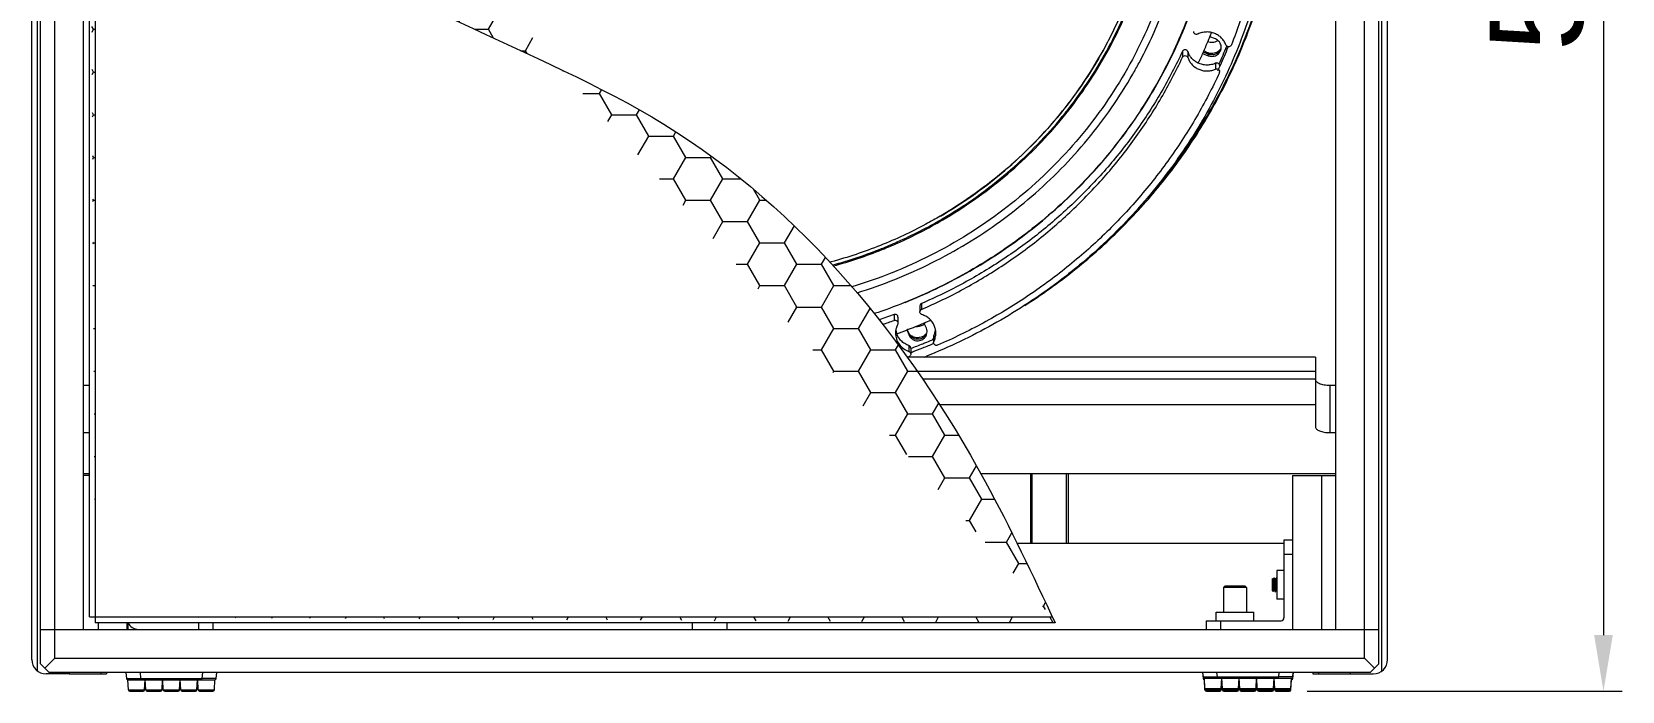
# Model space of a CAD drawing. Header units: millimetres. Extents: x 0 to 9253, y 0 to 2730.
# Drawn here: x 814 to 1366, y 1056 to 1285 of the extents above; entities that cross this region are included whole.
import ezdxf

# ---------------------------------------------------------------- set-up
doc = ezdxf.new("R2010")
doc.units = ezdxf.units.MM
doc.layers.get('0').update_dxf_attribs({"lineweight": 13})
doc.layers.add('标注', color=251, linetype='Continuous', lineweight=9)
doc.styles.get("Standard").update_dxf_attribs({"font": 'arial.ttf'})
doc.dimstyles.new('STANDARD 13', dxfattribs={"dimscale": 13, "dimtxt": 2.5, "dimasz": 1.5, "dimexe": 0.5, "dimexo": 0.5, "dimgap": 0.5, "dimtad": 1, "dimtoh": 1, "dimdec": 1, "dimzin": 9, "dimdsep": 46, "dimtxsty": 'Standard', "dimcen": 0, "dimclrd": 256, "dimclre": 256, "dimclrt": 256, "dimadec": 0, "dimazin": 0, "dimtp": 0.01, "dimtm": 0.01, "dimtfac": 1, "dimtdec": 1, "dimtofl": 0, "dimtmove": 0, "dimatfit": 3, "dimfxl": 1, "dimtolj": 1, "dimtzin": 4, "dimlwd": -1, "dimlwe": -1, "dimarcsym": 0})

# ---------------------------------------------------------------- blocks, each defined once
blk = doc.blocks.new('*D5')
at = {"layer": 'Defpoints', "color": 0, "transparency": 16777216}
for p in [(1278.6, 1576.39), (1250.18, 1055.88), (1359.61, 1055.88)]:
    blk.add_point(p, dxfattribs=at)
at = {"layer": '标注', "transparency": 16777216}
for p, q in [((1285.1, 1576.39), (1366.11, 1576.39)), ((1359.61, 1556.89), (1359.61, 1075.38)), ((1256.68, 1055.88), (1366.11, 1055.88))]:
    blk.add_line(p, q, dxfattribs=at)
for points in [[(1356.36, 1556.89), (1362.86, 1556.89), (1359.61, 1576.39)], [(1356.36, 1075.38), (1362.86, 1075.38), (1359.61, 1055.88)]]:
    blk.add_solid(points, dxfattribs=at)
at = {"layer": '标注', "transparency": 16777216, "insert": (1336.52, 1316.13), "char_height": 32.5, "attachment_point": 5, "rotation": 90}
blk.add_mtext('\\A1;521', dxfattribs=at)

msp = doc.modelspace()

# ---------------------------------------------------------------- hatches: boundary and pattern name
at = {"layer": '标注'}
h = msp.add_hatch(dxfattribs=at)
h.set_pattern_fill('HONEY', color=256, scale=2.7)
h.set_pattern_definition([(0, (1593.72, -815.098), (12.85875, 7.424003), [8.5725, -17.145]), (120, (1593.72, -815.098), (-12.85875, 7.424003), [8.5725, -17.145]), (60, (1593.72, -815.098), (3e-08, 14.848006), [-17.145, 8.5725])])
edge = h.paths.add_edge_path()
edge.add_line((835.6, 1452.72), (835.6, 1079.68))
edge.add_spline(control_points=[(833.6, 1458.93), (849.49, 1409.53), (882.14, 1307.98), (1047.83, 1265.01), (1130.02, 1162.94), (1161.34, 1096.16), (1169.07, 1079.68)], knot_values=[0, 0, 0, 0, 146.044734, 300.177984, 467.172164, 521.856925, 521.856925, 521.856925, 521.856925], degree=3, periodic=0)
edge.add_line((833.6, 1081.68), (1168.13, 1081.68))

# ---------------------------------------------------------------- linework, layer by layer
for p, q in [((815.6, 1062.88), (815.6, 1575.88)), ((1282.6, 1062.88), (1282.6, 1575.88)), ((813.6, 1066.88), (813.6, 1571.88)), ((1284.6, 1066.88), (1284.6, 1571.88)), ((816.6, 1065.38), (816.6, 1561.38)), ((821.6, 1067.38), (821.6, 1561.38)), ((831.6, 1077.38), (831.6, 1561.39)), ((1266.6, 1077.38), (1266.6, 1561.39)), ((1276.6, 1067.38), (1276.6, 1561.38)), ((1281.6, 1065.38), (1281.6, 1561.38)), ((1224.81, 1282.55), (1222.8, 1283.35)), ((1197.65, 1278.69), (1197.65, 1278.69)), ((1213.35, 1278.23), (1213.35, 1276.19)), ((1215.21, 1278.14), (1215.21, 1276.1)), ((1220.32, 1277.54), (1222.33, 1276.74)), ((1220.52, 1278.02), (1220.49, 1277.94)), ((1222.33, 1277.25), (1220.51, 1277.98)), ((1220.61, 1277.98), (1220.57, 1277.91)), ((1222.33, 1276.74), (1222.33, 1277.25)), ((1224.85, 1274.12), (1224.85, 1272.08)), ((1226.34, 1273.21), (1226.47, 1273.49)), ((1226.42, 1273.18), (1226.54, 1273.46)), ((1129.27, 1221.01), (1129.21, 1220.97)), ((1129.27, 1221.01), (1129.21, 1220.97)), ((1129.81, 1220.01), (1129.87, 1220.05)), ((1129.83, 1219.98), (1129.89, 1220.01)), ((1130.02, 1219.68), (1130.07, 1219.72)), ((1130.04, 1219.65), (1130.09, 1219.68)), ((1108.8, 1209.72), (1108.89, 1209.75)), ((1108.81, 1209.72), (1108.89, 1209.75)), ((1112.45, 1201.3), (1112.38, 1201.27)), ((1112.45, 1201.3), (1112.38, 1201.27)), ((1116.95, 1191), (1116.8, 1190.94)), ((1116.95, 1191), (1116.8, 1190.94)), ((1122.14, 1189.72), (1122.14, 1187.68)), ((1122.73, 1190.6), (1122.73, 1188.57)), ((1113.17, 1186.77), (1113.17, 1184.74)), ((1114.52, 1185.87), (1114.52, 1183.83)), ((1124.37, 1182.01), (1123.55, 1183.91)), ((1117.55, 1181.5), (1118.36, 1179.6)), ((1117.82, 1181.6), (1117.74, 1181.57)), ((1118.36, 1180.11), (1117.74, 1181.57)), ((1117.85, 1181.53), (1117.77, 1181.5)), ((1118.36, 1179.6), (1118.36, 1180.11)), ((1126.89, 1178.29), (1126.43, 1178.09)), ((1126.93, 1178.21), (1126.46, 1178.01)), ((1126.89, 1179.06), (1126.89, 1177.03)), ((1126.99, 1179.47), (1126.99, 1177.44)), ((1259.6, 1172.01), (1117.73, 1172.01)), ((1118.3, 1175.99), (1118.3, 1173.96)), ((1118.96, 1175.08), (1118.96, 1173.05)), ((1118.96, 1173.67), (1119.41, 1173.84)), ((1118.99, 1173.59), (1119.45, 1173.76)), ((1259.6, 1172.01), (1259.6, 1147.72)), ((1259.6, 1167.01), (1121.27, 1167.01)), ((833.6, 1162.09), (831.6, 1162.09)), ((833.6, 1145.73), (833.6, 1162.09)), ((1123.07, 1164.38), (1259.6, 1164.38)), ((1266.6, 1162.09), (1264.6, 1162.09)), ((1264.6, 1162.09), (1264.6, 1145.73)), ((1128.98, 1155.47), (1259.6, 1155.47)), ((831.6, 1145.73), (833.6, 1145.73)), ((1264.6, 1145.73), (1266.6, 1145.73)), ((833.6, 1131.38), (831.6, 1131.38)), ((833.6, 1130.88), (831.6, 1130.88)), ((1266.6, 1131.38), (1143.37, 1131.38)), ((1160.6, 1131.38), (1160.6, 1107.38)), ((1161.1, 1107.38), (1161.1, 1131.38)), ((1173.1, 1107.38), (1173.1, 1131.38)), ((1173.6, 1131.38), (1173.6, 1107.38)), ((1251.6, 1130.88), (1266.6, 1130.88)), ((1251.6, 1130.88), (1251.6, 1077.38)), ((1261.6, 1130.88), (1261.6, 1077.38)), ((1155.86, 1107.38), (1248.6, 1107.38)), ((1251.6, 1108.38), (1248.6, 1108.38)), ((1248.6, 1108.38), (1248.6, 1081.38)), ((1251.6, 1103.38), (1248.6, 1103.38)), ((1244.6, 1095.01), (1244.6, 1095)), ((1244.6, 1090.76), (1244.6, 1095.01)), ((1244.71, 1094.82), (1244.6, 1095)), ((1244.6, 1095), (1244.61, 1094.98)), ((1244.9, 1094.83), (1244.7, 1094.83)), ((1245.06, 1095.13), (1244.89, 1094.83)), ((1245.16, 1095.3), (1245.06, 1095.13)), ((1245.17, 1095.31), (1245.16, 1095.3)), ((1245.22, 1095.31), (1245.17, 1095.31)), ((1245.22, 1095.31), (1245.23, 1095.3)), ((1245.51, 1094.82), (1245.23, 1095.3)), ((1245.7, 1094.83), (1245.5, 1094.83)), ((1245.51, 1094.82), (1245.51, 1094.81)), ((1245.86, 1095.13), (1245.69, 1094.83)), ((1245.96, 1095.3), (1245.86, 1095.13)), ((1245.96, 1095.3), (1245.97, 1095.31)), ((1246.02, 1095.31), (1245.97, 1095.31)), ((1246.02, 1095.31), (1246.03, 1095.3)), ((1246.1, 1095.19), (1246.03, 1095.3)), ((1248.6, 1097.88), (1246.1, 1097.88)), ((1246.1, 1097.88), (1246.1, 1087.88)), ((1227.6, 1091.88), (1228.1, 1092.38)), ((1235.6, 1091.88), (1227.6, 1091.88)), ((1227.6, 1091.88), (1227.6, 1083.38)), ((1235.1, 1092.38), (1228.1, 1092.38)), ((1235.6, 1091.88), (1235.1, 1092.38)), ((1235.6, 1091.88), (1235.6, 1083.38)), ((1244.6, 1090.76), (1244.6, 1090.75)), ((1244.85, 1090.5), (1244.6, 1090.75)), ((1244.85, 1090.5), (1244.86, 1090.51)), ((1244.86, 1090.51), (1244.87, 1090.53)), ((1244.87, 1090.53), (1245.1, 1090.93)), ((1245.1, 1090.93), (1245.29, 1090.93)), ((1245.28, 1090.94), (1245.56, 1090.47)), ((1245.56, 1090.47), (1245.57, 1090.46)), ((1245.62, 1090.46), (1245.57, 1090.46)), ((1245.62, 1090.46), (1245.63, 1090.47)), ((1245.63, 1090.47), (1245.67, 1090.53)), ((1245.67, 1090.53), (1245.9, 1090.93)), ((1245.9, 1090.93), (1246.09, 1090.93)), ((1246.08, 1090.94), (1246.1, 1090.92)), ((1225.1, 1083.38), (1238.1, 1083.38)), ((1225.1, 1080.38), (1225.1, 1083.38)), ((1238.1, 1080.38), (1238.1, 1083.38)), ((1248.6, 1087.88), (1246.1, 1087.88)), ((836.6, 1079.68), (836.6, 1077.38)), ((846.6, 1079.68), (846.6, 1077.38)), ((847.1, 1077.38), (847.1, 1079.45)), ((871.6, 1077.38), (871.6, 1079.68)), ((876.6, 1077.38), (876.6, 1079.68)), ((1043.1, 1077.38), (1043.1, 1079.68)), ((1055.1, 1079.68), (1055.1, 1077.38)), ((1221.6, 1080.38), (1247.6, 1080.38)), ((1221.6, 1080.38), (1221.6, 1077.38)), ((1226.6, 1080.38), (1226.6, 1077.38)), ((816.6, 1077.38), (1281.6, 1077.38)), ((818.1, 1063.88), (821.6, 1067.38)), ((821.6, 1067.38), (1276.6, 1067.38)), ((1280.1, 1063.88), (1276.6, 1067.38)), ((819.6, 1062.38), (816.6, 1065.38)), ((826.6, 1061.88), (818.6, 1061.88)), ((1278.6, 1062.38), (819.6, 1062.38)), ((826.6, 1061.88), (826.6, 1062.38)), ((826.6, 1062.38), (826.6, 1061.88)), ((826.6, 1061.88), (839.6, 1061.88)), ((837.6, 1062.38), (837.6, 1061.88)), ((839.6, 1062.38), (839.6, 1061.88)), ((846.32, 1062.38), (846.49, 1060.34)), ((851.48, 1060.34), (851.3, 1062.38)), ((872.9, 1062.38), (872.72, 1060.34)), ((877.7, 1060.34), (877.88, 1062.38)), ((1220.32, 1062.38), (1220.49, 1060.34)), ((1220.36, 1062.38), (1220.49, 1060.84)), ((1225.48, 1060.84), (1225.34, 1062.38)), ((1225.48, 1060.84), (1246.72, 1060.84)), ((1225.48, 1060.84), (1225.48, 1060.38)), ((1246.85, 1062.38), (1246.72, 1060.84)), ((1246.72, 1060.38), (1246.72, 1060.84)), ((1251.7, 1060.84), (1251.83, 1062.38)), ((1251.7, 1060.34), (1251.88, 1062.38)), ((1258.6, 1062.38), (1258.6, 1061.88)), ((1258.6, 1061.88), (1271.6, 1061.88)), ((1260.6, 1062.38), (1260.6, 1061.88)), ((1271.6, 1062.38), (1271.6, 1061.88)), ((1271.6, 1062.38), (1271.6, 1061.88)), ((1271.6, 1061.88), (1279.6, 1061.88)), ((1278.6, 1062.38), (1281.6, 1065.38)), ((847.16, 1056.35), (846.97, 1059.88)), ((846.99, 1059.88), (877.2, 1059.88)), ((847.16, 1056.35), (852.79, 1056.35)), ((847.66, 1055.88), (852.29, 1055.88)), ((851.48, 1060.34), (872.72, 1060.34)), ((851.48, 1060.34), (851.48, 1059.88)), ((852.79, 1056.35), (852.97, 1059.88)), ((853.22, 1056.35), (853.03, 1059.88)), ((853.22, 1056.35), (858.85, 1056.35)), ((853.72, 1055.88), (858.35, 1055.88)), ((858.85, 1056.35), (859.03, 1059.88)), ((859.28, 1056.35), (859.1, 1059.88)), ((859.28, 1056.35), (864.91, 1056.35)), ((859.78, 1055.88), (864.41, 1055.88)), ((864.91, 1056.35), (865.1, 1059.88)), ((865.34, 1056.35), (865.16, 1059.88)), ((865.34, 1056.35), (870.97, 1056.35)), ((865.84, 1055.88), (870.47, 1055.88)), ((870.97, 1056.35), (871.16, 1059.88)), ((871.41, 1056.35), (871.22, 1059.88)), ((871.41, 1056.35), (877.04, 1056.35)), ((871.91, 1055.88), (876.54, 1055.88)), ((872.72, 1059.88), (872.72, 1060.34)), ((877.04, 1056.35), (877.22, 1059.88)), ((1221.16, 1056.85), (1220.97, 1060.38)), ((1221.16, 1056.35), (1220.97, 1059.88)), ((1220.99, 1060.38), (1251.2, 1060.38)), ((1220.99, 1059.88), (1221, 1059.88)), ((1221.16, 1056.85), (1226.79, 1056.85)), ((1221.16, 1056.35), (1226.79, 1056.35)), ((1221.66, 1056.38), (1226.29, 1056.38)), ((1221.66, 1055.88), (1226.29, 1055.88)), ((1226.79, 1056.85), (1226.97, 1060.38)), ((1226.79, 1056.35), (1226.97, 1059.88)), ((1227.06, 1059.88), (1226.95, 1059.88)), ((1226.97, 1060.34), (1227.03, 1060.34)), ((1227.22, 1056.85), (1227.03, 1060.38)), ((1227.22, 1056.35), (1227.03, 1059.88)), ((1227.22, 1056.85), (1232.85, 1056.85)), ((1227.22, 1056.35), (1232.85, 1056.35)), ((1227.72, 1056.38), (1232.35, 1056.38)), ((1227.72, 1055.88), (1232.35, 1055.88)), ((1232.85, 1056.85), (1233.03, 1060.38)), ((1232.85, 1056.35), (1233.03, 1059.88)), ((1233.12, 1059.88), (1233.01, 1059.88)), ((1233.03, 1060.34), (1233.1, 1060.34)), ((1233.28, 1056.85), (1233.1, 1060.38)), ((1233.28, 1056.35), (1233.1, 1059.88)), ((1233.28, 1056.85), (1238.91, 1056.85)), ((1233.28, 1056.35), (1238.91, 1056.35)), ((1233.78, 1056.38), (1238.41, 1056.38)), ((1233.78, 1055.88), (1238.41, 1055.88)), ((1238.91, 1056.85), (1239.1, 1060.38)), ((1238.91, 1056.35), (1239.1, 1059.88)), ((1239.18, 1059.88), (1239.07, 1059.88)), ((1239.1, 1060.34), (1239.16, 1060.34)), ((1239.34, 1056.85), (1239.16, 1060.38)), ((1239.34, 1056.35), (1239.16, 1059.88)), ((1239.34, 1056.85), (1244.97, 1056.85)), ((1239.34, 1056.35), (1244.97, 1056.35)), ((1239.84, 1056.38), (1244.47, 1056.38)), ((1239.84, 1055.88), (1244.47, 1055.88)), ((1244.97, 1056.85), (1245.16, 1060.38)), ((1244.97, 1056.35), (1245.16, 1059.88)), ((1245.25, 1059.88), (1245.13, 1059.88)), ((1245.16, 1060.34), (1245.22, 1060.34)), ((1245.41, 1056.85), (1245.22, 1060.38)), ((1245.41, 1056.35), (1245.22, 1059.88)), ((1245.41, 1056.85), (1251.04, 1056.85)), ((1245.41, 1056.35), (1251.04, 1056.35)), ((1245.91, 1056.38), (1250.54, 1056.38)), ((1245.91, 1055.88), (1250.54, 1055.88)), ((1251.04, 1056.85), (1251.22, 1060.38)), ((1251.04, 1056.35), (1251.22, 1059.88)), ((1251.19, 1059.88), (1251.2, 1059.88))]:
    msp.add_line(p, q)
for centre, radius, start, end in [((1058.84, 1350.06), 177.1, 337.3184, 337.8497), ((1059.02, 1349.99), 176.9, 337.8497, 338.3682), ((1223.51, 1285.56), 4.14, 293.294, 301.4224), ((1214.31, 1277.83), 0.947, 18.6692, 23.1874), ((1221.49, 1280.26), 6.63, 198.6692, 203.1874), ((1058.2, 1350.34), 177.8, 334.622, 335.9585), ((1058.55, 1350.18), 177.41, 335.9859, 337.3182), ((1223.48, 1285.63), 4.21, 250.6217, 263.59), ((1223.57, 1279.84), 3.34, 248.2135, 258.1343), ((1223.48, 1281.82), 4.22, 255.506, 263.6212), ((1223.48, 1285.69), 4.27, 263.6904, 280.2198), ((1223.48, 1285.62), 4.21, 280.2676, 293.2594), ((1059, 1350.25), 183.7, 335.4346, 337.523), ((1223.61, 1281.62), 3.99, 314.0467, 318.7744), ((1059.09, 1348.76), 183.6, 335.7858, 337.9457), ((1223.78, 1279.64), 3.04, 359.984, 5.1653), ((1056.69, 1350.25), 160.68, 330.1692, 331.7704), ((1214.31, 1275.8), 0.947, 18.6692, 23.1874), ((1221.49, 1278.22), 6.63, 198.6692, 203.1874), ((1058.66, 1348.95), 184.08, 335.1179, 335.6919), ((1225.34, 1271.21), 0.944, 335.1808, 359.9256), ((1120.32, 1180.29), 6.67, 152.3092, 156.8106), ((1113.57, 1183.84), 0.953, 332.3092, 336.8106), ((1049.89, 1359.02), 190.06, 290.9522, 291.8295), ((1049.96, 1358.83), 189.86, 291.8298, 292.8214), ((1121.33, 1186.86), 4.24, 262.0998, 269.9807), ((1119.6, 1182.21), 1.75, 14.0183, 22.4076), ((1121.37, 1186.76), 4.12, 298.2466, 305.6434), ((1049.93, 1358.91), 189.94, 292.8214, 293.5614), ((1120.24, 1182.37), 6.58, 188.9581, 197.3017), ((1120.28, 1182.38), 6.62, 197.3027, 199.0704), ((1049.68, 1359.57), 190.65, 289.7362, 290.9248), ((1121.28, 1182.92), 4.1, 225.9695, 236.4736), ((1121.29, 1182.95), 4.13, 236.5008, 244.9649), ((1121.33, 1183.05), 4.24, 270.0293, 279.5522), ((1050, 1359.25), 196.7, 291.8298, 292.0495), ((1049.97, 1359.31), 196.78, 292.0495, 292.8736), ((1121.4, 1182.89), 4.06, 307.7942, 316.7088), ((1121.52, 1181.33), 3.1, 331.7515, 341.8285), ((1121.53, 1180.79), 3.09, 4.7768, 23.1222), ((1121.55, 1180.81), 3.07, 341.5913, 359.9303), ((1121.6, 1180.8), 3.01, 0.0054, 4.7225), ((1121.01, 1182.39), 6.65, 333.9709, 342.7406), ((1121.08, 1182.37), 6.58, 342.7485, 350.9997), ((1049.86, 1359.61), 197.09, 290.5308, 291.8293), ((1049.87, 1358.12), 197.05, 290.6748, 291.8294), ((1049.98, 1357.86), 196.77, 291.8298, 293.0433), ((1049.99, 1358.02), 200.07, 291.5896, 291.8297), ((850.6, 1081.38), 4, 205.1507, 270), ((1247.6, 1081.38), 1, 270, 0), ((818.6, 1066.88), 5, 180, 270), ((1279.6, 1066.88), 5, 270, 360), ((1220.99, 1060.88), 0.5, 185.0011, 270), ((1251.2, 1060.88), 0.5, 270, 354.9989), ((846.99, 1060.38), 0.5, 185.0011, 270), ((847.66, 1056.38), 0.5, 183, 270), ((852.29, 1056.38), 0.5, 270, 357), ((853.72, 1056.38), 0.5, 183, 270), ((858.35, 1056.38), 0.5, 270, 357), ((859.78, 1056.38), 0.5, 183, 270), ((864.41, 1056.38), 0.5, 270, 357), ((865.84, 1056.38), 0.5, 183, 270), ((870.47, 1056.38), 0.5, 270, 357), ((871.91, 1056.38), 0.5, 183, 270), ((876.54, 1056.38), 0.5, 270, 357), ((877.2, 1060.38), 0.5, 270, 354.9989), ((1220.99, 1060.38), 0.5, 185.0011, 270), ((1221.33, 1097.19), 36.87, 269.2942, 269.4444), ((1221.66, 1056.88), 0.5, 183, 270), ((1221.66, 1056.38), 0.5, 183, 270), ((1226.29, 1056.88), 0.5, 270, 357), ((1226.29, 1056.38), 0.5, 270, 357), ((1227.72, 1056.88), 0.5, 183, 270), ((1227.72, 1056.38), 0.5, 183, 270), ((1232.35, 1056.88), 0.5, 270, 357), ((1232.35, 1056.38), 0.5, 270, 357), ((1233.78, 1056.88), 0.5, 183, 270), ((1233.78, 1056.38), 0.5, 183, 270), ((1238.41, 1056.88), 0.5, 270, 357), ((1238.41, 1056.38), 0.5, 270, 357), ((1239.84, 1056.88), 0.5, 183, 270), ((1239.84, 1056.38), 0.5, 183, 270), ((1244.47, 1056.88), 0.5, 270, 357), ((1244.47, 1056.38), 0.5, 270, 357), ((1245.91, 1056.88), 0.5, 183, 270), ((1245.91, 1056.38), 0.5, 183, 270), ((1250.54, 1056.88), 0.5, 270, 357), ((1250.54, 1056.38), 0.5, 270, 357), ((1251.2, 1060.38), 0.5, 270, 354.9989), ((1250.86, 1097.3), 36.97, 270.5555, 270.7037)]:
    msp.add_arc(centre, radius, start, end)
for points, knots in [([(1197.65, 1278.69), (1201.31, 1285.91), (1205.97, 1297.18), (1210.38, 1312.76), (1213.55, 1328.6), (1215.18, 1348.77), (1213.65, 1368.96), (1210.55, 1384.81), (1206.22, 1400.4), (1198.53, 1419.25), (1185.9, 1440.22), (1170.15, 1459.11), (1151.64, 1475.49), (1130.8, 1488.99), (1111.88, 1497.57), (1096.09, 1502.72), (1079.92, 1506.71), (1059.21, 1509.47), (1038.3, 1509.17), (1021.76, 1507.11), (1005.43, 1503.85), (993.49, 1500.06), (985.78, 1496.97)], [0, 0, 0, 0, 0.06175, 0.092574, 0.123363, 0.184834, 0.246302, 0.277089, 0.307911, 0.369654, 0.431648, 0.493937, 0.556541, 0.61945, 0.682627, 0.714319, 0.746053, 0.809565, 0.873115, 0.904894, 0.93665, 1, 1, 1, 1]), ([(989.78, 1487.78), (998.71, 1491.35), (1017.28, 1496.89), (1046.16, 1500.04), (1075.14, 1497.94), (1103.23, 1490.68), (1129.44, 1478.5), (1152.86, 1461.82), (1172.67, 1441.22), (1188.19, 1417.39), (1198.86, 1391.19), (1204.31, 1363.51), (1204.33, 1335.34), (1198.94, 1307.65), (1188.32, 1281.43), (1172.84, 1257.58), (1153.07, 1236.94), (1137.5, 1225.82), (1129.27, 1221.01)], [0, 0, 0, 0, 0.063396, 0.126942, 0.190505, 0.253941, 0.317127, 0.379971, 0.44243, 0.504511, 0.566276, 0.627831, 0.689311, 0.750864, 0.812627, 0.874705, 0.93716, 1, 1, 1, 1]), ([(1198.27, 1274.25), (1201.28, 1279.85), (1206.63, 1291.42), (1212.51, 1309.59), (1216.17, 1328.29), (1217.55, 1347.28), (1216.62, 1366.29), (1213.41, 1385.08), (1207.95, 1403.36), (1202.88, 1415.05), (1200, 1420.72)], [0, 0, 0, 0, 0.125421, 0.25051, 0.375362, 0.500086, 0.624799, 0.749617, 0.874651, 1, 1, 1, 1]), ([(1129.27, 1221.01), (1136.7, 1225.34), (1150.82, 1235.24), (1169.16, 1253.33), (1184.12, 1274.16), (1195.26, 1297.12), (1202.26, 1321.57), (1204.92, 1346.81), (1203.16, 1372.12), (1199.08, 1388.56), (1196.36, 1396.53)], [0, 0, 0, 0, 0.126828, 0.252961, 0.378395, 0.503213, 0.627564, 0.751655, 0.87572, 1, 1, 1, 1]), ([(1129.89, 1220.01), (1137.37, 1224.38), (1151.59, 1234.35), (1170.07, 1252.59), (1185.14, 1273.58), (1196.35, 1296.71), (1203.39, 1321.35), (1206.06, 1346.78), (1204.29, 1372.28), (1200.17, 1388.84), (1197.42, 1396.87)], [0, 0, 0, 0, 0.126828, 0.25296, 0.378394, 0.503211, 0.627562, 0.751653, 0.875719, 1, 1, 1, 1]), ([(1130.09, 1219.68), (1137.59, 1224.06), (1151.83, 1234.06), (1170.33, 1252.35), (1185.41, 1273.38), (1196.63, 1296.57), (1203.67, 1321.26), (1206.32, 1346.74), (1204.51, 1372.29), (1200.37, 1388.87), (1197.61, 1396.91)], [0, 0, 0, 0, 0.126827, 0.252958, 0.37839, 0.503206, 0.627557, 0.751648, 0.875716, 1, 1, 1, 1]), ([(1243.1, 1347.41), (1243.1, 1341.7), (1242.56, 1330.29), (1240.14, 1313.32), (1236.13, 1296.63), (1232.43, 1285.79), (1230.33, 1280.47)], [0, 0, 0, 0, 0.24965, 0.499444, 0.749516, 1, 1, 1, 1]), ([(1225.11, 1330.78), (1224.26, 1323.19), (1221.5, 1308.08), (1214.28, 1286.2), (1204.12, 1265.45), (1191.19, 1246.19), (1175.73, 1228.78), (1158.01, 1213.53), (1138.36, 1200.7), (1124.22, 1193.92), (1116.95, 1191)], [0, 0, 0, 0, 0.123583, 0.247416, 0.371614, 0.496267, 0.621431, 0.747126, 0.873334, 1, 1, 1, 1]), ([(1116.96, 1191), (1124.24, 1193.92), (1138.41, 1200.69), (1158.09, 1213.52), (1175.84, 1228.77), (1191.34, 1246.18), (1204.3, 1265.42), (1214.49, 1286.18), (1221.73, 1308.05), (1224.51, 1323.15), (1225.37, 1330.75)], [0, 0, 0, 0, 0.126756, 0.253032, 0.378766, 0.503941, 0.628576, 0.752731, 0.876498, 1, 1, 1, 1]), ([(1244.16, 1323.25), (1243.04, 1315.01), (1239.68, 1298.66), (1231.37, 1275.02), (1219.95, 1252.63), (1205.6, 1231.88), (1188.58, 1213.12), (1169.17, 1196.67), (1147.71, 1182.81), (1132.3, 1175.46), (1124.39, 1172.29)], [0, 0, 0, 0, 0.123501, 0.247281, 0.371452, 0.496103, 0.621285, 0.747015, 0.873272, 1, 1, 1, 1]), ([(1158.54, 1189.92), (1164.37, 1193.63), (1175.64, 1201.66), (1191.15, 1215.37), (1205.09, 1230.59), (1217.3, 1247.15), (1227.64, 1264.85), (1235.99, 1283.52), (1242.26, 1302.92), (1245.01, 1316.23), (1246.02, 1322.93)], [0, 0, 0, 0, 0.126419, 0.252405, 0.377948, 0.503057, 0.627761, 0.75211, 0.876163, 1, 1, 1, 1]), ([(1245.91, 1322.95), (1244.49, 1313.81), (1240.29, 1295.69), (1230.03, 1269.71), (1216.03, 1245.43), (1204.4, 1230.74), (1198.09, 1223.84)], [0, 0, 0, 0, 0.248735, 0.498158, 0.748518, 1, 1, 1, 1]), ([(1217.86, 1284.21), (1217.77, 1284.24), (1217.6, 1284.34), (1217.4, 1284.55), (1217.27, 1284.81), (1217.24, 1285.01), (1217.24, 1285.1)], [0, 0, 0, 0, 0.253272, 0.50418, 0.752793, 1, 1, 1, 1]), ([(1218.69, 1284.24), (1218.57, 1284.18), (1218.28, 1284.1), (1217.99, 1284.15), (1217.86, 1284.21)], [0, 0, 0, 0, 0.499739, 1, 1, 1, 1]), ([(1224.54, 1284.46), (1224.08, 1284.64), (1223.1, 1284.92), (1221.59, 1285.02), (1220.09, 1284.81), (1219.14, 1284.46), (1218.69, 1284.24)], [0, 0, 0, 0, 0.249826, 0.500255, 0.750551, 1, 1, 1, 1]), ([(1228.45, 1280.48), (1228.29, 1280.93), (1227.86, 1281.78), (1226.96, 1282.91), (1225.85, 1283.83), (1224.99, 1284.28), (1224.54, 1284.46)], [0, 0, 0, 0, 0.247561, 0.496683, 0.747538, 1, 1, 1, 1]), ([(1226.81, 1279.92), (1226.76, 1280.48), (1226.32, 1281.61), (1225.35, 1282.33), (1224.81, 1282.55)], [0, 0, 0, 0, 0.49574, 1, 1, 1, 1]), ([(1197.65, 1278.69), (1193.26, 1270.03), (1182.82, 1253.44), (1162.89, 1231.78), (1139.28, 1213.93), (1121.61, 1204.97), (1112.45, 1201.3)], [0, 0, 0, 0, 0.247952, 0.497265, 0.747983, 1, 1, 1, 1]), ([(1213.35, 1278.23), (1211.11, 1273.41), (1206.18, 1263.96), (1197.5, 1250.51), (1187.59, 1237.88), (1176.53, 1226.17), (1164.43, 1215.48), (1151.36, 1205.9), (1137.46, 1197.51), (1127.71, 1192.76), (1122.73, 1190.6)], [0, 0, 0, 0, 0.123753, 0.247832, 0.37227, 0.497083, 0.622275, 0.747841, 0.873758, 1, 1, 1, 1]), ([(1215.18, 1278.2), (1215.14, 1278.29), (1215.04, 1278.46), (1214.75, 1278.71), (1214.27, 1278.86), (1213.79, 1278.72), (1213.49, 1278.48), (1213.38, 1278.32), (1213.35, 1278.23)], [0, 0, 0, 0, 0.123967, 0.249169, 0.499822, 0.750604, 0.875924, 1, 1, 1, 1]), ([(1213.35, 1276.19), (1213.38, 1276.28), (1213.49, 1276.44), (1213.79, 1276.69), (1214.27, 1276.82), (1214.75, 1276.67), (1215.04, 1276.42), (1215.14, 1276.26), (1215.18, 1276.17)], [0, 0, 0, 0, 0.124076, 0.249396, 0.500178, 0.750831, 0.876033, 1, 1, 1, 1]), ([(1218.81, 1274.14), (1218.43, 1274.32), (1217.7, 1274.75), (1216.75, 1275.56), (1215.96, 1276.54), (1215.56, 1277.27), (1215.39, 1277.65)], [0, 0, 0, 0, 0.252184, 0.502918, 0.752172, 1, 1, 1, 1]), ([(1220.77, 1278.59), (1221.12, 1278.29), (1221.67, 1277.96), (1222.27, 1277.77), (1222.42, 1277.73)], [0, 0, 0, 0, 0.747887, 1, 1, 1, 1]), ([(1226.58, 1278.96), (1226.42, 1278.58), (1225.93, 1277.87), (1224.85, 1277.17), (1223.58, 1276.93), (1222.72, 1277.09), (1222.33, 1277.25)], [0, 0, 0, 0, 0.246476, 0.496141, 0.748031, 1, 1, 1, 1]), ([(1223.01, 1277.62), (1223.62, 1277.56), (1224.87, 1277.69), (1225.94, 1278.34), (1226.38, 1278.76)], [0, 0, 0, 0, 0.50221, 1, 1, 1, 1]), ([(1224, 1276.53), (1224.55, 1276.6), (1225.63, 1277.02), (1226.35, 1277.93), (1226.57, 1278.43)], [0, 0, 0, 0, 0.503945, 1, 1, 1, 1]), ([(1229.01, 1279.92), (1228.88, 1279.97), (1228.65, 1280.12), (1228.5, 1280.36), (1228.45, 1280.48)], [0, 0, 0, 0, 0.503391, 1, 1, 1, 1]), ([(1230.33, 1280.47), (1230.28, 1280.35), (1230.13, 1280.12), (1229.8, 1279.9), (1229.4, 1279.82), (1229.13, 1279.87), (1229.01, 1279.92)], [0, 0, 0, 0, 0.246441, 0.496039, 0.747959, 1, 1, 1, 1]), ([(1122.73, 1188.57), (1127.71, 1190.72), (1137.46, 1195.47), (1151.36, 1203.87), (1164.43, 1213.44), (1176.53, 1224.13), (1187.59, 1235.84), (1197.5, 1248.47), (1206.18, 1261.92), (1211.11, 1271.37), (1213.35, 1276.19)], [0, 0, 0, 0, 0.126242, 0.252159, 0.377725, 0.502917, 0.62773, 0.752168, 0.876247, 1, 1, 1, 1]), ([(1226.19, 1270.81), (1223.78, 1265.6), (1218.46, 1255.38), (1209.09, 1240.85), (1198.39, 1227.19), (1186.45, 1214.54), (1173.36, 1203), (1159.25, 1192.65), (1144.21, 1183.59), (1133.68, 1178.47), (1128.3, 1176.14)], [0, 0, 0, 0, 0.123751, 0.247828, 0.372264, 0.497076, 0.622269, 0.747836, 0.873756, 1, 1, 1, 1]), ([(1215.39, 1275.61), (1215.58, 1275.19), (1216.03, 1274.38), (1216.94, 1273.32), (1218.06, 1272.46), (1219.33, 1271.84), (1220.7, 1271.48), (1222.12, 1271.39), (1223.53, 1271.58), (1224.42, 1271.89), (1224.85, 1272.08)], [0, 0, 0, 0, 0.122906, 0.246592, 0.371111, 0.496384, 0.622211, 0.748306, 0.874342, 1, 1, 1, 1]), ([(1224.85, 1274.12), (1224.38, 1273.9), (1223.39, 1273.57), (1221.83, 1273.41), (1220.27, 1273.59), (1219.28, 1273.92), (1218.81, 1274.14)], [0, 0, 0, 0, 0.249647, 0.500032, 0.750415, 1, 1, 1, 1]), ([(1226.2, 1273.61), (1226.15, 1273.73), (1225.99, 1273.96), (1225.65, 1274.17), (1225.24, 1274.24), (1224.97, 1274.17), (1224.85, 1274.12)], [0, 0, 0, 0, 0.24656, 0.496311, 0.748234, 1, 1, 1, 1]), ([(1224.85, 1272.08), (1224.97, 1272.14), (1225.24, 1272.2), (1225.65, 1272.13), (1225.99, 1271.92), (1226.15, 1271.7), (1226.2, 1271.58)], [0, 0, 0, 0, 0.251767, 0.503689, 0.753441, 1, 1, 1, 1]), ([(1113.42, 1198.98), (1122.08, 1202.45), (1138.83, 1210.8), (1161.47, 1227.25), (1180.96, 1247.13), (1191.52, 1262.35), (1196.09, 1270.32)], [0, 0, 0, 0, 0.251977, 0.502691, 0.75203, 1, 1, 1, 1]), ([(1129.21, 1220.97), (1127.55, 1220), (1120.81, 1216.23), (1113.79, 1212.96), (1108.41, 1210.81)], [0, 0, 0, 0, 0.249757, 1, 1, 1, 1]), ([(1108.89, 1209.75), (1110.7, 1210.47), (1117.86, 1213.5), (1124.8, 1217.04), (1129.83, 1219.98)], [0, 0, 0, 0, 0.25032, 1, 1, 1, 1]), ([(1108.99, 1209.36), (1110.8, 1210.08), (1118, 1213.12), (1124.98, 1216.69), (1130.04, 1219.65)], [0, 0, 0, 0, 0.250323, 1, 1, 1, 1]), ([(1108.41, 1210.81), (1102.82, 1208.57), (1096.98, 1206.61), (1091.03, 1204.99), (1090.9, 1204.95)], [0, 0, 0, 0, 0.1248575, 0.127646, 0.127646, 0.127646, 0.127646]), ([(1122.73, 1190.6), (1122.65, 1190.57), (1122.48, 1190.47), (1122.29, 1190.25), (1122.17, 1190), (1122.14, 1189.81), (1122.14, 1189.72)], [0, 0, 0, 0, 0.253184, 0.504061, 0.752707, 1, 1, 1, 1]), ([(1122.14, 1187.68), (1122.14, 1187.78), (1122.17, 1187.96), (1122.29, 1188.22), (1122.48, 1188.43), (1122.65, 1188.53), (1122.73, 1188.57)], [0, 0, 0, 0, 0.247294, 0.495939, 0.746816, 1, 1, 1, 1]), ([(1114.52, 1185.87), (1114.52, 1186.02), (1114.44, 1186.34), (1114.11, 1186.7), (1113.65, 1186.87), (1113.32, 1186.83), (1113.17, 1186.77)], [0, 0, 0, 0, 0.24553, 0.494296, 0.746648, 1, 1, 1, 1]), ([(1113.17, 1184.74), (1113.32, 1184.79), (1113.65, 1184.83), (1114.11, 1184.66), (1114.44, 1184.3), (1114.52, 1183.99), (1114.52, 1183.83)], [0, 0, 0, 0, 0.253352, 0.505704, 0.75447, 1, 1, 1, 1]), ([(1114.19, 1182.92), (1114.02, 1182.51), (1113.75, 1181.66), (1113.66, 1180.77), (1113.66, 1180.33)], [0, 0, 0, 0, 0.500636, 1, 1, 1, 1]), ([(1123.32, 1183.13), (1122.87, 1182.88), (1122.19, 1182.67), (1121.5, 1182.63), (1121.33, 1182.63)], [0, 0, 0, 0, 0.748984, 1, 1, 1, 1]), ([(1122.83, 1186.77), (1122.7, 1186.81), (1122.44, 1186.95), (1122.27, 1187.19), (1122.22, 1187.31)], [0, 0, 0, 0, 0.503479, 1, 1, 1, 1]), ([(1127.13, 1182.92), (1126.93, 1183.37), (1126.44, 1184.23), (1125.45, 1185.34), (1124.23, 1186.21), (1123.31, 1186.61), (1122.83, 1186.77)], [0, 0, 0, 0, 0.247457, 0.496601, 0.747526, 1, 1, 1, 1]), ([(1127.66, 1180.33), (1127.66, 1180.77), (1127.57, 1181.66), (1127.3, 1182.51), (1127.13, 1182.92)], [0, 0, 0, 0, 0.49938, 1, 1, 1, 1]), ([(1113.66, 1180.33), (1113.66, 1179.64), (1113.88, 1178.25), (1114.85, 1176.36), (1116.36, 1174.85), (1117.63, 1174.19), (1118.3, 1173.96)], [0, 0, 0, 0, 0.247079, 0.495638, 0.746589, 1, 1, 1, 1]), ([(1118.3, 1175.99), (1117.8, 1176.16), (1116.85, 1176.62), (1115.62, 1177.59), (1114.64, 1178.8), (1114.19, 1179.74), (1114.02, 1180.22)], [0, 0, 0, 0, 0.25264, 0.503563, 0.752626, 1, 1, 1, 1]), ([(1121.52, 1178.17), (1120.87, 1178.14), (1119.53, 1178.47), (1118.62, 1179.52), (1118.36, 1180.11)], [0, 0, 0, 0, 0.50424, 1, 1, 1, 1]), ([(1118.36, 1179.6), (1118.53, 1179.22), (1118.86, 1178.75), (1119.28, 1178.39), (1119.39, 1178.31)], [0, 0, 0, 0, 0.747278, 1, 1, 1, 1]), ([(1119.39, 1178.31), (1119.69, 1178.09), (1120.37, 1177.74), (1121.12, 1177.65), (1121.5, 1177.66)], [0, 0, 0, 0, 0.498347, 1, 1, 1, 1]), ([(1121.5, 1177.66), (1121.82, 1177.67), (1122.48, 1177.8), (1123.36, 1178.26), (1124.06, 1178.95), (1124.36, 1179.53), (1124.46, 1179.84)], [0, 0, 0, 0, 0.252969, 0.504368, 0.753373, 1, 1, 1, 1]), ([(1124.25, 1179.86), (1123.99, 1179.38), (1123.19, 1178.53), (1122.08, 1178.2), (1121.52, 1178.17)], [0, 0, 0, 0, 0.496249, 1, 1, 1, 1]), ([(1122.03, 1178.87), (1122.37, 1178.93), (1123.03, 1179.12), (1123.62, 1179.47), (1123.89, 1179.68)], [0, 0, 0, 0, 0.501887, 1, 1, 1, 1]), ([(1126.99, 1179.47), (1126.97, 1179.44), (1126.92, 1179.31), (1126.89, 1179.17), (1126.89, 1179.06)], [0, 0, 0, 0, 0.251175, 1, 1, 1, 1]), ([(1126.89, 1177.03), (1126.89, 1177.13), (1126.92, 1177.28), (1126.97, 1177.41), (1126.99, 1177.44)], [0, 0, 0, 0, 0.748825, 1, 1, 1, 1]), ([(1126.99, 1177.44), (1127.21, 1177.89), (1127.54, 1178.83), (1127.66, 1179.83), (1127.66, 1180.33)], [0, 0, 0, 0, 0.500825, 1, 1, 1, 1]), ([(1118.96, 1175.08), (1118.96, 1175.18), (1118.93, 1175.38), (1118.79, 1175.65), (1118.57, 1175.87), (1118.39, 1175.96), (1118.3, 1175.99)], [0, 0, 0, 0, 0.247043, 0.495604, 0.746601, 1, 1, 1, 1]), ([(1118.3, 1173.96), (1118.39, 1173.92), (1118.57, 1173.83), (1118.79, 1173.61), (1118.93, 1173.34), (1118.96, 1173.15), (1118.96, 1173.05)], [0, 0, 0, 0, 0.2534, 0.504396, 0.752957, 1, 1, 1, 1]), ([(1118.88, 1172.68), (1118.83, 1172.56), (1118.67, 1172.33), (1118.44, 1172.19), (1118.32, 1172.14)], [0, 0, 0, 0, 0.496694, 1, 1, 1, 1]), ([(1128.3, 1176.14), (1128.18, 1176.09), (1127.91, 1176.03), (1127.51, 1176.1), (1127.17, 1176.32), (1127.02, 1176.54), (1126.97, 1176.66)], [0, 0, 0, 0, 0.251844, 0.503744, 0.75345, 1, 1, 1, 1]), ([(1264.6, 1162.09), (1263.93, 1162.09), (1262.95, 1162.17), (1261.75, 1162.45), (1261, 1162.72), (1260.39, 1163.04), (1259.95, 1163.41), (1259.66, 1163.82), (1259.6, 1164.12), (1259.6, 1164.27)], [0, 0, 0, 0, 0.342784, 0.496878, 0.632888, 0.749089, 0.846112, 0.927533, 1, 1, 1, 1]), ([(1259.6, 1147.72), (1259.6, 1147.59), (1259.67, 1147.31), (1259.96, 1146.93), (1260.41, 1146.59), (1261.01, 1146.3), (1261.76, 1146.06), (1262.63, 1145.87), (1263.59, 1145.76), (1264.26, 1145.73), (1264.6, 1145.73)], [0, 0, 0, 0, 0.068162, 0.146722, 0.242724, 0.359416, 0.496884, 0.652899, 0.822886, 1, 1, 1, 1]), ([(1244.61, 1094.98), (1244.62, 1094.96), (1244.62, 1094.93), (1244.63, 1094.86), (1244.64, 1094.78), (1244.64, 1094.68), (1244.65, 1094.56), (1244.66, 1094.38), (1244.67, 1094.11), (1244.69, 1093.76), (1244.7, 1093.38), (1244.72, 1092.98), (1244.73, 1092.57), (1244.75, 1092.16), (1244.76, 1091.78), (1244.77, 1091.48), (1244.78, 1091.27), (1244.79, 1091.12), (1244.8, 1090.99), (1244.81, 1090.87), (1244.81, 1090.77), (1244.82, 1090.68), (1244.83, 1090.62), (1244.83, 1090.58), (1244.83, 1090.56), (1244.84, 1090.54), (1244.84, 1090.52), (1244.84, 1090.51), (1244.85, 1090.51), (1244.85, 1090.5)], [0, 0, 0, 0, 0.010058, 0.024381, 0.042847, 0.065277, 0.091463, 0.121152, 0.18991, 0.269031, 0.355679, 0.446809, 0.539286, 0.629989, 0.715916, 0.794281, 0.829835, 0.862596, 0.892305, 0.918743, 0.941708, 0.961039, 0.976596, 0.982929, 0.988287, 0.992664, 0.996059, 0.998489, 1, 1, 1, 1]), ([(1244.71, 1094.82), (1244.71, 1094.81), (1244.72, 1094.8), (1244.73, 1094.78), (1244.74, 1094.74), (1244.75, 1094.67), (1244.76, 1094.6), (1244.77, 1094.5), (1244.79, 1094.35), (1244.81, 1094.12), (1244.83, 1093.82), (1244.86, 1093.49), (1244.88, 1093.14), (1244.9, 1092.77), (1244.93, 1092.41), (1244.95, 1092.07), (1244.97, 1091.75), (1245, 1091.48), (1245.02, 1091.28), (1245.03, 1091.15), (1245.05, 1091.07), (1245.06, 1091.02), (1245.06, 1090.99), (1245.07, 1090.97), (1245.08, 1090.95), (1245.08, 1090.94), (1245.09, 1090.93), (1245.1, 1090.93)], [0, 0, 0, 0, 0.00355, 0.008116, 0.02037, 0.036775, 0.057234, 0.081583, 0.10962, 0.17575, 0.253308, 0.339549, 0.431409, 0.525623, 0.618838, 0.707739, 0.789166, 0.860232, 0.918433, 0.942059, 0.961759, 0.977383, 0.983636, 0.988847, 0.993025, 0.996203, 1, 1, 1, 1]), ([(1244.9, 1094.83), (1244.9, 1094.83), (1244.91, 1094.82), (1244.92, 1094.81), (1244.92, 1094.79), (1244.93, 1094.78), (1244.94, 1094.74), (1244.95, 1094.69), (1244.96, 1094.61), (1244.98, 1094.48), (1245, 1094.28), (1245.02, 1094.01), (1245.04, 1093.69), (1245.07, 1093.35), (1245.09, 1092.99), (1245.11, 1092.63), (1245.14, 1092.27), (1245.16, 1091.94), (1245.19, 1091.64), (1245.21, 1091.41), (1245.22, 1091.26), (1245.23, 1091.17), (1245.25, 1091.09), (1245.26, 1091.02), (1245.27, 1090.98), (1245.28, 1090.96), (1245.28, 1090.95), (1245.28, 1090.94)], [0, 0, 0, 0, 0.003799, 0.006977, 0.011153, 0.016363, 0.022618, 0.038242, 0.057941, 0.081567, 0.139769, 0.210835, 0.292262, 0.381162, 0.474376, 0.56859, 0.66045, 0.74669, 0.824248, 0.890379, 0.918415, 0.942765, 0.963222, 0.97963, 0.991881, 0.996449, 1, 1, 1, 1]), ([(1245.37, 1092.88), (1245.36, 1093.04), (1245.35, 1093.35), (1245.32, 1093.8), (1245.3, 1094.15), (1245.28, 1094.41), (1245.27, 1094.59), (1245.26, 1094.75), (1245.25, 1094.89), (1245.24, 1095.01), (1245.22, 1095.1), (1245.22, 1095.16), (1245.21, 1095.2), (1245.2, 1095.23), (1245.2, 1095.26), (1245.19, 1095.28), (1245.19, 1095.29), (1245.18, 1095.3), (1245.18, 1095.3), (1245.17, 1095.31), (1245.17, 1095.31)], [0, 0, 0, 0, 0.19409, 0.380734, 0.552799, 0.631274, 0.703693, 0.769366, 0.827669, 0.878053, 0.920049, 0.937784, 0.953294, 0.96655, 0.977534, 0.986255, 0.992753, 0.995206, 0.997174, 1, 1, 1, 1]), ([(1245.23, 1095.3), (1245.24, 1095.29), (1245.24, 1095.28), (1245.25, 1095.25), (1245.26, 1095.21), (1245.27, 1095.14), (1245.28, 1095.05), (1245.29, 1094.94), (1245.3, 1094.81), (1245.32, 1094.67), (1245.33, 1094.45), (1245.35, 1094.14), (1245.37, 1093.75), (1245.4, 1093.32), (1245.41, 1093.03), (1245.42, 1092.88)], [0, 0, 0, 0, 0.005787, 0.013547, 0.035126, 0.064786, 0.102334, 0.147492, 0.199885, 0.259087, 0.324589, 0.472249, 0.63786, 0.815796, 1, 1, 1, 1]), ([(1245.51, 1094.81), (1245.52, 1094.8), (1245.53, 1094.78), (1245.54, 1094.73), (1245.55, 1094.66), (1245.56, 1094.58), (1245.57, 1094.48), (1245.59, 1094.33), (1245.61, 1094.1), (1245.63, 1093.8), (1245.66, 1093.47), (1245.68, 1093.12), (1245.7, 1092.75), (1245.73, 1092.4), (1245.75, 1092.06), (1245.77, 1091.75), (1245.8, 1091.47), (1245.82, 1091.28), (1245.83, 1091.15), (1245.85, 1091.07), (1245.86, 1091.02), (1245.87, 1090.99), (1245.87, 1090.97), (1245.88, 1090.95), (1245.88, 1090.94), (1245.89, 1090.93), (1245.9, 1090.93)], [0, 0, 0, 0, 0.008862, 0.021836, 0.038908, 0.05996, 0.08483, 0.113308, 0.180083, 0.257971, 0.344249, 0.43589, 0.529674, 0.622307, 0.710534, 0.791259, 0.861654, 0.919271, 0.942651, 0.962144, 0.977601, 0.983791, 0.988947, 0.99308, 0.996227, 1, 1, 1, 1]), ([(1245.7, 1094.83), (1245.7, 1094.83), (1245.71, 1094.82), (1245.72, 1094.81), (1245.72, 1094.79), (1245.73, 1094.78), (1245.74, 1094.74), (1245.75, 1094.69), (1245.76, 1094.61), (1245.78, 1094.48), (1245.8, 1094.28), (1245.82, 1094.01), (1245.84, 1093.69), (1245.87, 1093.35), (1245.89, 1092.99), (1245.91, 1092.63), (1245.94, 1092.27), (1245.96, 1091.94), (1245.99, 1091.64), (1246.01, 1091.41), (1246.02, 1091.26), (1246.03, 1091.17), (1246.05, 1091.09), (1246.06, 1091.02), (1246.07, 1090.98), (1246.08, 1090.96), (1246.08, 1090.95), (1246.08, 1090.94)], [0, 0, 0, 0, 0.003798, 0.006974, 0.011153, 0.016364, 0.022617, 0.038241, 0.057942, 0.081567, 0.139768, 0.210834, 0.292261, 0.381162, 0.474377, 0.568591, 0.660451, 0.746692, 0.824249, 0.89038, 0.918417, 0.942766, 0.963225, 0.97963, 0.991885, 0.99645, 1, 1, 1, 1]), ([(1245.97, 1095.31), (1245.98, 1095.31), (1245.98, 1095.3), (1245.99, 1095.29), (1245.99, 1095.28), (1245.99, 1095.27), (1246, 1095.24), (1246.01, 1095.19), (1246.03, 1095.08), (1246.04, 1094.99), (1246.04, 1094.94)], [0, 0, 0, 0, 0.028068, 0.050725, 0.080288, 0.117049, 0.161128, 0.271371, 0.579437, 1, 1, 1, 1]), ([(1246.03, 1095.3), (1246.04, 1095.29), (1246.04, 1095.27), (1246.05, 1095.25), (1246.06, 1095.21), (1246.07, 1095.16), (1246.07, 1095.11), (1246.08, 1095.02), (1246.09, 1094.95), (1246.1, 1094.89)], [0, 0, 0, 0, 0.049288, 0.120271, 0.213303, 0.328336, 0.465021, 0.622908, 1, 1, 1, 1]), ([(1246.04, 1094.94), (1246.05, 1094.83), (1246.07, 1094.6), (1246.09, 1094.36), (1246.1, 1094.23)], [0, 0, 0, 0, 0.445839, 1, 1, 1, 1]), ([(1245.37, 1092.88), (1245.38, 1092.73), (1245.4, 1092.44), (1245.42, 1092.01), (1245.44, 1091.62), (1245.46, 1091.31), (1245.48, 1091.09), (1245.49, 1090.95), (1245.5, 1090.82), (1245.51, 1090.71), (1245.52, 1090.62), (1245.54, 1090.55), (1245.55, 1090.51), (1245.55, 1090.48), (1245.56, 1090.47), (1245.56, 1090.47)], [0, 0, 0, 0, 0.184204, 0.36214, 0.527749, 0.675407, 0.740909, 0.800111, 0.852506, 0.897666, 0.935214, 0.964875, 0.986453, 0.994214, 1, 1, 1, 1]), ([(1245.42, 1092.88), (1245.43, 1092.74), (1245.44, 1092.47), (1245.46, 1092.08), (1245.49, 1091.7), (1245.51, 1091.37), (1245.53, 1091.07), (1245.55, 1090.83), (1245.57, 1090.66), (1245.58, 1090.56), (1245.59, 1090.52), (1245.6, 1090.51)], [0, 0, 0, 0, 0.173102, 0.341209, 0.49943, 0.643207, 0.768389, 0.871388, 0.949283, 0.978131, 1, 1, 1, 1]), ([(1245.6, 1090.51), (1245.6, 1090.5), (1245.6, 1090.49), (1245.61, 1090.47), (1245.61, 1090.46), (1245.61, 1090.46), (1245.62, 1090.46), (1245.62, 1090.46)], [0, 0, 0, 0, 0.391223, 0.681709, 0.790754, 0.877635, 1, 1, 1, 1]), ([(1220.49, 1060.84), (1220.49, 1060.84), (1220.5, 1060.84), (1220.5, 1060.83), (1220.51, 1060.83), (1220.52, 1060.83), (1220.53, 1060.83), (1220.56, 1060.83), (1220.59, 1060.83), (1220.65, 1060.83), (1220.71, 1060.83), (1220.79, 1060.83), (1220.88, 1060.82), (1220.98, 1060.82), (1221.13, 1060.82), (1221.35, 1060.82), (1221.64, 1060.82), (1221.96, 1060.82), (1222.32, 1060.82), (1222.72, 1060.82), (1223.13, 1060.82), (1223.73, 1060.82), (1224.52, 1060.83), (1225.15, 1060.83), (1225.48, 1060.84)], [0, 0, 0, 0, 0.000381, 0.001321, 0.002849, 0.004969, 0.007682, 0.010988, 0.019376, 0.030122, 0.043196, 0.058569, 0.076206, 0.096072, 0.118117, 0.168522, 0.226955, 0.292843, 0.365561, 0.444396, 0.528594, 0.61732, 0.804926, 1, 1, 1, 1]), ([(1251.7, 1060.84), (1251.7, 1060.84), (1251.7, 1060.84), (1251.69, 1060.83), (1251.68, 1060.83), (1251.67, 1060.83), (1251.66, 1060.83), (1251.64, 1060.83), (1251.6, 1060.83), (1251.55, 1060.83), (1251.48, 1060.83), (1251.4, 1060.83), (1251.32, 1060.82), (1251.22, 1060.82), (1251.06, 1060.82), (1250.85, 1060.82), (1250.56, 1060.82), (1250.23, 1060.82), (1249.87, 1060.82), (1249.48, 1060.82), (1249.06, 1060.82), (1248.46, 1060.82), (1247.68, 1060.83), (1247.04, 1060.83), (1246.72, 1060.84)], [0, 0, 0, 0, 0.000381, 0.001321, 0.002849, 0.004969, 0.007683, 0.010989, 0.019377, 0.030122, 0.043197, 0.058569, 0.076207, 0.096073, 0.118118, 0.168522, 0.226956, 0.292843, 0.365561, 0.444396, 0.528593, 0.617319, 0.804925, 1, 1, 1, 1]), ([(846.49, 1060.34), (846.49, 1060.34), (846.5, 1060.34), (846.5, 1060.33), (846.51, 1060.33), (846.52, 1060.33), (846.53, 1060.33), (846.56, 1060.33), (846.59, 1060.33), (846.65, 1060.33), (846.71, 1060.33), (846.79, 1060.33), (846.88, 1060.32), (846.98, 1060.32), (847.13, 1060.32), (847.35, 1060.32), (847.64, 1060.32), (847.96, 1060.32), (848.32, 1060.32), (848.72, 1060.32), (849.13, 1060.32), (849.73, 1060.32), (850.52, 1060.33), (851.15, 1060.33), (851.48, 1060.34)], [0, 0, 0, 0, 0.000381, 0.001321, 0.002849, 0.004969, 0.007682, 0.010988, 0.019376, 0.030122, 0.043196, 0.058569, 0.076206, 0.096072, 0.118117, 0.168522, 0.226955, 0.292843, 0.365561, 0.444396, 0.528594, 0.61732, 0.804926, 1, 1, 1, 1]), ([(877.7, 1060.34), (877.7, 1060.34), (877.7, 1060.34), (877.69, 1060.33), (877.68, 1060.33), (877.67, 1060.33), (877.66, 1060.33), (877.64, 1060.33), (877.6, 1060.33), (877.55, 1060.33), (877.48, 1060.33), (877.4, 1060.33), (877.32, 1060.32), (877.22, 1060.32), (877.06, 1060.32), (876.85, 1060.32), (876.56, 1060.32), (876.23, 1060.32), (875.87, 1060.32), (875.48, 1060.32), (875.06, 1060.32), (874.46, 1060.32), (873.68, 1060.33), (873.04, 1060.33), (872.72, 1060.34)], [0, 0, 0, 0, 0.000381, 0.001321, 0.002849, 0.004969, 0.007683, 0.010989, 0.019377, 0.030122, 0.043197, 0.058569, 0.076207, 0.096073, 0.118118, 0.168522, 0.226956, 0.292843, 0.365561, 0.444396, 0.528593, 0.617319, 0.804925, 1, 1, 1, 1]), ([(1220.49, 1060.34), (1220.49, 1060.34), (1220.5, 1060.34), (1220.5, 1060.33), (1220.51, 1060.33), (1220.52, 1060.33), (1220.53, 1060.33), (1220.56, 1060.33), (1220.59, 1060.33), (1220.65, 1060.33), (1220.71, 1060.33), (1220.79, 1060.33), (1220.84, 1060.32), (1220.87, 1060.32)], [0, 0, 0, 0, 0.004998, 0.017329, 0.037379, 0.065203, 0.100809, 0.144194, 0.254263, 0.395266, 0.566838, 0.768558, 1, 1, 1, 1]), ([(1251.7, 1060.34), (1251.7, 1060.34), (1251.7, 1060.34), (1251.69, 1060.33), (1251.68, 1060.33), (1251.67, 1060.33), (1251.66, 1060.33), (1251.64, 1060.33), (1251.6, 1060.33), (1251.55, 1060.33), (1251.48, 1060.33), (1251.4, 1060.33), (1251.35, 1060.32), (1251.32, 1060.32)], [0, 0, 0, 0, 0.004997, 0.017327, 0.037378, 0.065202, 0.10081, 0.144196, 0.254268, 0.395273, 0.566846, 0.768563, 1, 1, 1, 1])]:
    msp.add_open_spline(points, degree=3, knots=knots)
for points in [[(1222.88, 1276.57), (1223.25, 1276.49), (1223.63, 1276.48), (1224, 1276.53)], [(1226.57, 1278.43), (1226.73, 1278.81), (1226.82, 1279.23), (1226.82, 1279.64)], [(1226.28, 1273.24), (1226.28, 1273.37), (1226.25, 1273.5), (1226.2, 1273.61)], [(1226.2, 1271.58), (1226.25, 1271.46), (1226.28, 1271.33), (1226.28, 1271.21)], [(1091.78, 1204), (1097.56, 1205.58), (1103.25, 1207.49), (1108.81, 1209.72)], [(1092.09, 1203.66), (1097.83, 1205.24), (1103.47, 1207.15), (1108.99, 1209.36)], [(1112.38, 1201.27), (1107.84, 1199.45), (1103.22, 1197.83), (1098.53, 1196.41)], [(1100.31, 1194.33), (1104.74, 1195.7), (1109.12, 1197.25), (1113.42, 1198.98)], [(1116.8, 1190.94), (1113.34, 1189.55), (1109.82, 1188.27), (1106.28, 1187.1)], [(1113.17, 1186.77), (1111.45, 1186.14), (1109.72, 1185.53), (1107.99, 1184.95)], [(1109.25, 1183.34), (1110.56, 1183.79), (1111.87, 1184.26), (1113.17, 1184.74)], [(1114.52, 1183.83), (1114.52, 1183.71), (1114.5, 1183.58), (1114.45, 1183.46)], [(1122.22, 1187.31), (1122.17, 1187.43), (1122.14, 1187.56), (1122.14, 1187.68)], [(1119.54, 1179.2), (1120.1, 1178.95), (1120.72, 1178.81), (1121.33, 1178.81)], [(1126.97, 1176.66), (1126.92, 1176.77), (1126.89, 1176.9), (1126.89, 1177.03)], [(1118.96, 1173.05), (1118.96, 1172.92), (1118.93, 1172.79), (1118.88, 1172.68)]]:
    msp.add_open_spline(points, degree=3)
for p, q in [((833.6, 1081.68), (833.6, 1458.93)), ((835.6, 1452.72), (835.6, 1079.68)), ((833.6, 1081.68), (1168.13, 1081.68)), ((1169.07, 1079.68), (835.6, 1079.68))]:
    msp.add_line(p, q, dxfattribs=at)
msp.add_spline([(833.6, 1458.93), (898.73, 1328.22), (1033.21, 1252.9), (1144.84, 1128.71), (1169.07, 1079.68)], degree=3, dxfattribs=at)

# ---------------------------------------------------------------- dimensions: what is measured, and where the dimension line sits
dim = msp.add_linear_dim(base=(1359.61, 1055.88), p1=(1278.6, 1576.39), p2=(1250.18, 1055.88), angle=90, dimstyle='STANDARD 13', override={"dimdec": 0}, dxfattribs=at)
dim.commit()
dim.dimension.update_dxf_attribs({"geometry": '*D5', "text_midpoint": (1336.52, 1316.13)})

doc.saveas('drawing.dxf')
